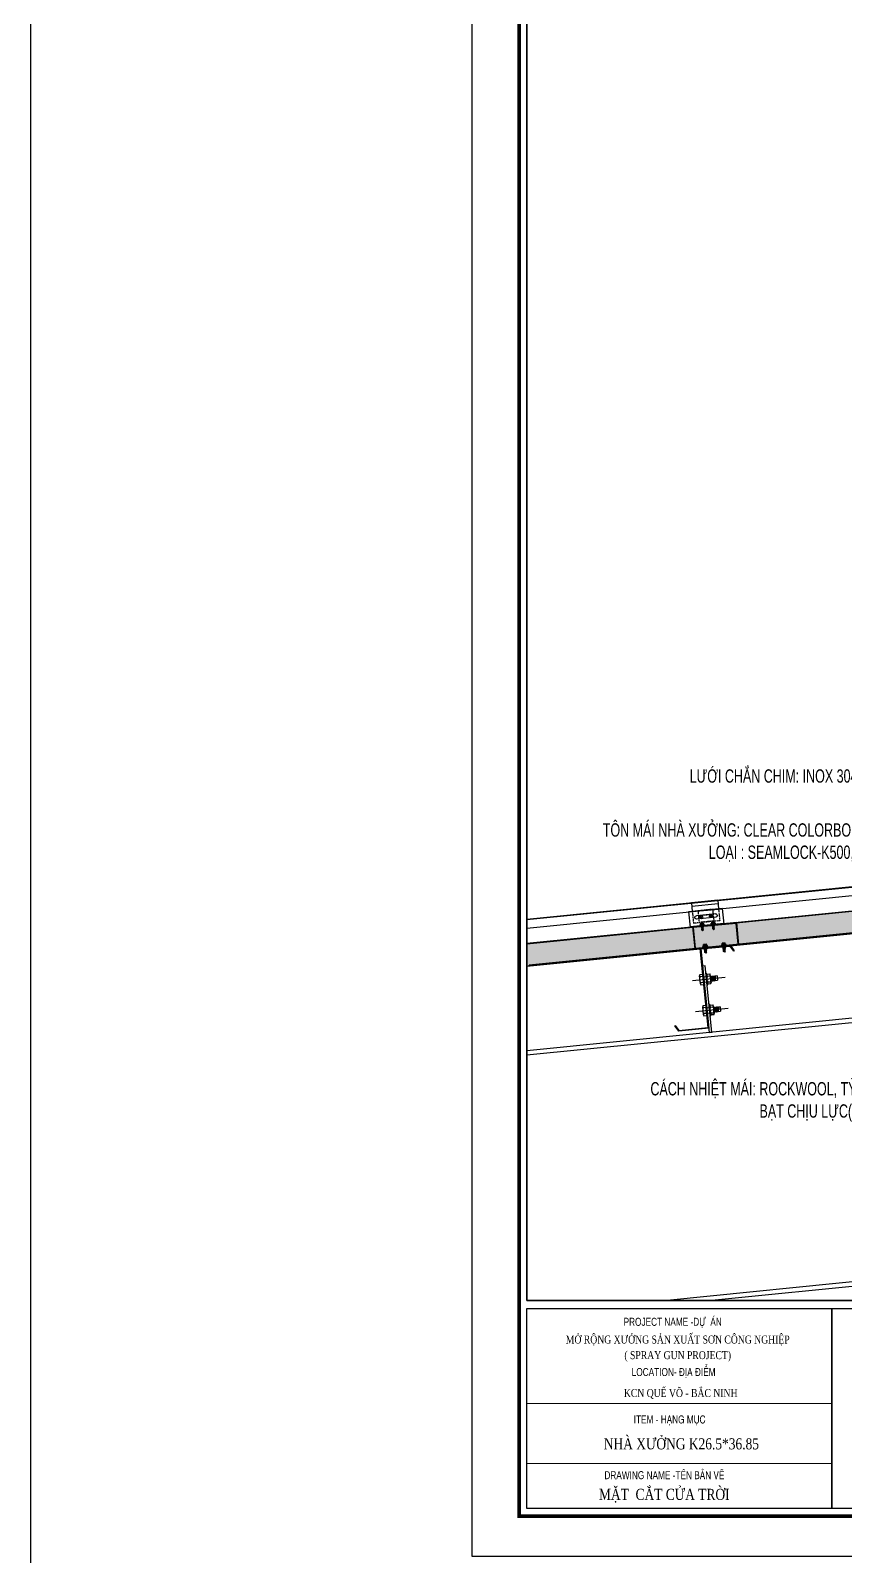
# Model space of a CAD drawing. Header units: inches. Extents: x 315041 to 662841, y -45540 to -35018.
# Drawn here: x 329510.2 to 329693.4, y -37110 to -36766.8 of the extents above; entities that cross this region are included whole.
import ezdxf
from ezdxf.enums import TextEntityAlignment as Align

# ---------------------------------------------------------------- set-up
doc = ezdxf.new("R2010")
doc.units = ezdxf.units.IN
doc.header["$MEASUREMENT"] = 0
doc.linetypes.add('HIDDEN2', pattern=[4.7625, 3.175, -1.5875])
for name, color, linetype in [('2', 2, 'Continuous'), ('2NET-VE', 8, 'Continuous'), ('3', 3, 'Continuous'), ('5', 5, 'Continuous'), ('7', 7, 'Continuous'), ('8', 8, 'Continuous'), ('BAO KHUNG', 31, 'Continuous'), ('DIM', 8, 'Continuous'), ('GIANG', 1, 'Continuous'), ('ROOFING', 4, 'Continuous'), ('STRUCTURE', 1, 'Continuous')]:
    doc.layers.add(name, color=color, linetype=linetype)
doc.layers.add('Cover text', color=7, linetype='Continuous', true_color=0x52370f)
doc.layers.add('S-Hatch', color=8, linetype='Continuous', lineweight=9)
doc.styles.add('ST1H', font='vnshxh.shx', dxfattribs={"width": 0.7})
doc.styles.add('ST3', font='times.ttf', dxfattribs={"width": 0.8})
doc.styles.get("Standard").update_dxf_attribs({"font": 'VHARIALN.TTF'})

# ---------------------------------------------------------------- blocks, each defined once
blk = doc.blocks.new('A$C75D82031')
at = {"layer": '2', "color": 157, "linetype": 'Continuous'}
blk.add_lwpolyline([(0, 420), (594, 420), (594, 0), (0, 0)], close=True, dxfattribs=at)
at = {"layer": '7', "color": 147, "linetype": 'Continuous'}
blk.add_lwpolyline([(12.33, 57.61), (581.67, 57.61), (581.67, 409.19), (12.33, 409.19)], close=True, dxfattribs=at)
at = {"layer": 'BAO KHUNG', "color": 167, "linetype": 'Continuous', "const_width": 0.871}
blk.add_lwpolyline([(10.59, 9.07), (583.41, 9.07), (583.41, 410.93), (10.59, 410.93)], close=True, dxfattribs=at)
at = {"layer": 'BAO KHUNG', "color": 7}
for points in [[(12.33, 55.81), (80.92, 55.81), (80.92, 10.81), (12.33, 10.81)], [(80.92, 55.81), (144.95, 55.81), (144.95, 10.81), (80.92, 10.81)]]:
    blk.add_lwpolyline(points, close=True, dxfattribs=at)
at = {"layer": 'S-Hatch'}
for p, q in [((12.33, 34.43), (80.92, 34.43)), ((80.92, 20.88), (12.33, 20.88))]:
    blk.add_line(p, q, dxfattribs=at)
at = {"layer": 'BAO KHUNG', "color": 7, "linetype": 'Continuous', "width": 0.9}
for s, p in [('PROJECT NAME -Dù  ÁN ', (45.37, 51.89)), ('LOCATION- §ÞA §IÓM', (45.32, 40.59))]:
    blk.add_text(s, height=1.8, dxfattribs=at).set_placement(p, align=Align.CENTER)
for s, p in [('ITEM - H¹NG MôC', (36.35, 29.93)), ('DRAWING NAME -T£N B¶N VÏ', (29.76, 17.39))]:
    blk.add_text(s, height=1.8, dxfattribs=at).set_placement(p)
at = {"layer": 'Cover text', "linetype": 'Continuous', "style": 'ST3', "width": 0.8}
for s, p in [('MỞ RỘNG XƯỞNG SẢN XUẤT SƠN CÔNG NGHIỆP', (46.25, 47.9)), ('( SPRAY GUN PROJECT)', (46.25, 44.39)), (' KCN QUẾ VÕ - BẮC NINH', (46.64, 35.87))]:
    blk.add_text(s, height=1.8, dxfattribs=at).set_placement(p, align=Align.CENTER)
blk = doc.blocks.new('*U235')
at = {"layer": '2NET-VE', "ltscale": 0.5}
for p, q in [((0, 8.3), (9.5, 8.3)), ((22.9, 7.4), (22.9, 7.4)), ((0, -8.3), (9.5, -8.3)), ((22.9, -7.4), (22.9, -7.4))]:
    blk.add_line(p, q, dxfattribs=at)
at = {"layer": '7', "linetype": 'Continuous'}
for p, q in [((21.9, 6.4), (23.1, 7.7)), ((22.3, -6.4), (23.8, 6.4)), ((23.1, 7.7), (23.8, 6.4)), ((23.8, 6.4), (25.1, 7.7)), ((24.3, -6.4), (25.8, 6.4)), ((25.1, 7.7), (25.8, 6.4)), ((25.8, 6.4), (27, 7.7)), ((26.2, -6.4), (27.7, 6.4)), ((27, 7.7), (27.7, 6.4)), ((27.7, 6.4), (28.9, 7.7)), ((28.1, -6.4), (29.6, 6.4)), ((28.9, 7.7), (29.6, 6.4)), ((29.6, 6.4), (30.9, 7.7)), ((30.1, -6.4), (31.6, 6.4)), ((30.1, -6.4), (31.6, 6.4)), ((30.9, 7.7), (31.6, 6.4)), ((31.6, 6.4), (32.8, 7.7)), ((32, -6.4), (33.5, 6.4)), ((32.8, 7.7), (33.5, 6.4)), ((33.5, 6.4), (34.7, 7.7)), ((33.9, -6.4), (35.4, 6.4)), ((33.9, -6.4), (35.4, 6.4)), ((33.9, -6.4), (35.4, 6.4)), ((34.7, 7.7), (35.4, 6.4)), ((35.4, 6.4), (36.7, 7.7)), ((35.9, -6.4), (37.4, 6.4)), ((36.7, 7.7), (37.4, 6.4)), ((41.9, 6.4), (37.4, 6.4)), ((41.9, 6.4), (41.9, -6.4)), ((22.1, -6.4), (21.7, -6.4)), ((22.3, -6.4), (21.9, -6.4)), ((22.3, -6.4), (23.1, -7.7)), ((23.1, -7.7), (24.3, -6.4)), ((24.3, -6.4), (25, -7.7)), ((25, -7.7), (26.2, -6.4)), ((26.2, -6.4), (26.9, -7.7)), ((26.9, -7.7), (28.1, -6.4)), ((28.1, -6.4), (28.9, -7.7)), ((28.9, -7.7), (30.1, -6.4)), ((30.1, -6.4), (30.8, -7.7)), ((30.8, -7.7), (32, -6.4)), ((32, -6.4), (32.7, -7.7)), ((32.7, -7.7), (33.9, -6.4)), ((33.9, -6.4), (34.7, -7.7)), ((34.7, -7.7), (35.9, -6.4)), ((35.9, -6.4), (41.9, -6.4))]:
    blk.add_line(p, q, dxfattribs=at)
at = {"layer": '8', "linetype": 'Continuous'}
for p, q in [((-10.2, 8.8), (-10.2, 11.9)), ((-10.2, -11.9), (-10.2, 11.9)), ((-0.9, 14.9), (-9.3, 14.9)), ((-1.4, 8.8), (-8.9, 8.8)), ((0, 8.8), (0, 11.9)), ((0, -11.9), (0, 11.9)), ((9.5, -17.6), (9.5, 17.6)), ((9.5, 17.6), (11.4, 17.6)), ((11.4, -17.6), (11.4, 17.6)), ((11.4, 8.8), (11.4, 11.9)), ((11.4, -11.9), (11.4, 11.9)), ((12.3, 14.9), (20.7, 14.9)), ((12.8, 8.8), (20.3, 8.8)), ((21.7, 8.8), (21.7, 11.9)), ((21.7, -11.9), (21.7, 11.9)), ((-10.2, -8.8), (-10.2, -11.9)), ((-9.3, -14.9), (-0.9, -14.9)), ((-1.4, -8.8), (-8.9, -8.8)), ((0, -8.8), (0, -11.9)), ((9.5, -17.6), (11.4, -17.6)), ((11.4, -8.8), (11.4, -11.9)), ((20.7, -14.9), (12.3, -14.9)), ((12.8, -8.8), (20.3, -8.8)), ((21.7, -8.8), (21.7, -11.9))]:
    blk.add_line(p, q, dxfattribs=at)
at = {"layer": '8', "ltscale": 10}
blk.add_line((-32.8, 0), (65.5, 0), dxfattribs=at)
at = {"layer": '8', "linetype": 'Continuous'}
for centre, radius, start, end in [((-4.7, 11.9), 5.58, 146.602, 180), ((-6.1, 11.9), 4.1, 180, 228.5476), ((-6.1, 5.7), 4.1, 131.4524, 180), ((-4.1, 11.9), 4.1, 311.4524, 0), ((-4.1, 5.7), 4.1, 0, 48.5476), ((-5.6, 11.9), 5.58, 0, 33.398), ((17, 11.9), 5.58, 146.602, 180), ((15.5, 11.9), 4.1, 180, 228.5476), ((15.5, 5.7), 4.1, 131.4524, 180), ((17.6, 11.9), 4.1, 311.4524, 0), ((17.6, 5.7), 4.1, 0, 48.5476), ((16.1, 11.9), 5.58, 0, 33.398), ((-6.1, -5.7), 4.1, 180, 228.5476), ((-6.1, -11.9), 4.1, 131.4524, 180), ((-4.7, -11.9), 5.58, 180, 213.398), ((-4.1, -5.7), 4.1, 311.4524, 0), ((-4.1, -11.9), 4.1, 0, 48.5476), ((-5.6, -11.9), 5.58, 326.602, 0), ((15.5, -5.7), 4.1, 180, 228.5476), ((15.5, -11.9), 4.1, 131.4524, 180), ((17, -11.9), 5.58, 180, 213.398), ((17.6, -5.7), 4.1, 311.4524, 0), ((17.6, -11.9), 4.1, 0, 48.5476), ((16.1, -11.9), 5.58, 326.602, 0)]:
    blk.add_arc(centre, radius, start, end, dxfattribs=at)
blk = doc.blocks.new('*U234')
at = {"layer": '2NET-VE', "ltscale": 0.5}
for p, q in [((0, 8.3), (9.5, 8.3)), ((22.9, 7.4), (22.9, 7.4)), ((0, -8.3), (9.5, -8.3)), ((22.9, -7.4), (22.9, -7.4))]:
    blk.add_line(p, q, dxfattribs=at)
at = {"layer": '7', "linetype": 'Continuous'}
for p, q in [((21.9, 6.4), (23.1, 7.7)), ((22.3, -6.4), (23.8, 6.4)), ((23.1, 7.7), (23.8, 6.4)), ((23.8, 6.4), (25.1, 7.7)), ((24.3, -6.4), (25.8, 6.4)), ((25.1, 7.7), (25.8, 6.4)), ((25.8, 6.4), (27, 7.7)), ((26.2, -6.4), (27.7, 6.4)), ((27, 7.7), (27.7, 6.4)), ((27.7, 6.4), (28.9, 7.7)), ((28.1, -6.4), (29.6, 6.4)), ((28.9, 7.7), (29.6, 6.4)), ((29.6, 6.4), (30.9, 7.7)), ((30.1, -6.4), (31.6, 6.4)), ((30.1, -6.4), (31.6, 6.4)), ((30.9, 7.7), (31.6, 6.4)), ((31.6, 6.4), (32.8, 7.7)), ((32, -6.4), (33.5, 6.4)), ((32.8, 7.7), (33.5, 6.4)), ((33.5, 6.4), (34.7, 7.7)), ((33.9, -6.4), (35.4, 6.4)), ((33.9, -6.4), (35.4, 6.4)), ((33.9, -6.4), (35.4, 6.4)), ((34.7, 7.7), (35.4, 6.4)), ((35.4, 6.4), (36.7, 7.7)), ((35.9, -6.4), (37.4, 6.4)), ((36.7, 7.7), (37.4, 6.4)), ((41.9, 6.4), (37.4, 6.4)), ((41.9, 6.4), (41.9, -6.4)), ((22.1, -6.4), (21.7, -6.4)), ((22.3, -6.4), (21.9, -6.4)), ((22.3, -6.4), (23.1, -7.7)), ((23.1, -7.7), (24.3, -6.4)), ((24.3, -6.4), (25, -7.7)), ((25, -7.7), (26.2, -6.4)), ((26.2, -6.4), (26.9, -7.7)), ((26.9, -7.7), (28.1, -6.4)), ((28.1, -6.4), (28.9, -7.7)), ((28.9, -7.7), (30.1, -6.4)), ((30.1, -6.4), (30.8, -7.7)), ((30.8, -7.7), (32, -6.4)), ((32, -6.4), (32.7, -7.7)), ((32.7, -7.7), (33.9, -6.4)), ((33.9, -6.4), (34.7, -7.7)), ((34.7, -7.7), (35.9, -6.4)), ((35.9, -6.4), (41.9, -6.4))]:
    blk.add_line(p, q, dxfattribs=at)
at = {"layer": '8', "linetype": 'Continuous'}
for p, q in [((-10.2, 8.8), (-10.2, 11.9)), ((-10.2, -11.9), (-10.2, 11.9)), ((-0.9, 14.9), (-9.3, 14.9)), ((-1.4, 8.8), (-8.9, 8.8)), ((0, 8.8), (0, 11.9)), ((0, -11.9), (0, 11.9)), ((9.5, -17.6), (9.5, 17.6)), ((9.5, 17.6), (11.4, 17.6)), ((11.4, -17.6), (11.4, 17.6)), ((11.4, 8.8), (11.4, 11.9)), ((11.4, -11.9), (11.4, 11.9)), ((12.3, 14.9), (20.7, 14.9)), ((12.8, 8.8), (20.3, 8.8)), ((21.7, 8.8), (21.7, 11.9)), ((21.7, -11.9), (21.7, 11.9)), ((-10.2, -8.8), (-10.2, -11.9)), ((-9.3, -14.9), (-0.9, -14.9)), ((-1.4, -8.8), (-8.9, -8.8)), ((0, -8.8), (0, -11.9)), ((9.5, -17.6), (11.4, -17.6)), ((11.4, -8.8), (11.4, -11.9)), ((20.7, -14.9), (12.3, -14.9)), ((12.8, -8.8), (20.3, -8.8)), ((21.7, -8.8), (21.7, -11.9))]:
    blk.add_line(p, q, dxfattribs=at)
at = {"layer": '8', "ltscale": 10}
blk.add_line((-32.8, 0), (65.5, 0), dxfattribs=at)
at = {"layer": '8', "linetype": 'Continuous'}
for centre, radius, start, end in [((-4.7, 11.9), 5.58, 146.602, 180), ((-6.1, 11.9), 4.1, 180, 228.5476), ((-6.1, 5.7), 4.1, 131.4524, 180), ((-4.1, 11.9), 4.1, 311.4524, 0), ((-4.1, 5.7), 4.1, 0, 48.5476), ((-5.6, 11.9), 5.58, 0, 33.398), ((17, 11.9), 5.58, 146.602, 180), ((15.5, 11.9), 4.1, 180, 228.5476), ((15.5, 5.7), 4.1, 131.4524, 180), ((17.6, 11.9), 4.1, 311.4524, 0), ((17.6, 5.7), 4.1, 0, 48.5476), ((16.1, 11.9), 5.58, 0, 33.398), ((-6.1, -5.7), 4.1, 180, 228.5476), ((-6.1, -11.9), 4.1, 131.4524, 180), ((-4.7, -11.9), 5.58, 180, 213.398), ((-4.1, -5.7), 4.1, 311.4524, 0), ((-4.1, -11.9), 4.1, 0, 48.5476), ((-5.6, -11.9), 5.58, 326.602, 0), ((15.5, -5.7), 4.1, 180, 228.5476), ((15.5, -11.9), 4.1, 131.4524, 180), ((17, -11.9), 5.58, 180, 213.398), ((17.6, -5.7), 4.1, 311.4524, 0), ((17.6, -11.9), 4.1, 0, 48.5476), ((16.1, -11.9), 5.58, 326.602, 0)]:
    blk.add_arc(centre, radius, start, end, dxfattribs=at)
blk = doc.blocks.new('XM150')
at = {"layer": '2', "ltscale": 0.015}
for p, q in [((68.9, 180), (0.9, 180)), ((0.9, 1.1), (0.9, 180)), ((2, 178.9), (2, 0)), ((2, 178.9), (68.3, 178.9)), ((75.4, 166.5), (68.3, 178.9)), ((68.9, 180), (76.4, 167)), ((76.4, 167), (75.4, 166.5)), ((-73.5, 13), (-72.5, 13.5)), ((-66, 0), (-73.5, 13)), ((-72.5, 13.5), (-65.4, 1.1)), ((2, 0), (-66, 0)), ((-65.4, 1.1), (0.9, 1.1))]:
    blk.add_line(p, q, dxfattribs=at)
at = {"layer": '5'}
blk.add_lwpolyline([(8, -10), (8, 140), (2, 140), (2, -10), (8, -10)], close=True, dxfattribs=at)
at = {"layer": 'GIANG', "xscale": 0.7499999999999999, "yscale": 0.7499999999999999, "zscale": 0.7499999999999999}
for name, p in [('*U235', (0.9, 110)), ('*U234', (0.9, 40))]:
    blk.add_blockref(name, p, dxfattribs=at)
blk = doc.blocks.new('*U237')
at = {"layer": '2', "xscale": 0.3333333333333334, "yscale": 0.3333333333333334, "zscale": 0.3333333333333334, "rotation": 5.710593137616317}
blk.add_blockref('XM150', (3.3, -28.1), dxfattribs=at)
blk = doc.blocks.new('Short_Self_drilling')
at = {"layer": 'STRUCTURE', "color": 1, "linetype": 'Continuous'}
for p, q in [((6.4, 1.7), (-6.4, 1.7)), ((5.1, 3.8), (-5.1, 3.8)), ((-2.6, 2.9), (-5.1, 2.9)), ((-3.4, 3.8), (-3.4, 6.8)), ((3, 7.2), (-3, 7.2)), ((2.6, 2.9), (-2.6, 2.9)), ((-2.1, 2.8), (-2.1, 2.9)), ((6.3, 0), (0, 0)), ((2.2, 2.8), (2.2, 2.9)), ((2.2, -0.5), (2.2, 0)), ((5.1, 2.9), (2.6, 2.9)), ((3.4, 3.8), (3.4, 6.8)), ((3, -1.2), (-2.7, -0.2)), ((3, -2.7), (-2.7, -1.8)), ((3, -4.2), (-2.7, -3.3)), ((3, -5.8), (-2.7, -4.8)), ((3, -7.3), (-2.7, -6.3)), ((-1.9, -8), (-2.7, -7.9)), ((-2.1, -1.4), (-2.1, -0.9)), ((-2.1, -2.9), (-2.1, -2.4)), ((-2.1, -4.4), (-2.1, -3.9)), ((-2.1, -6), (-2.1, -5.4)), ((-2.1, -7.5), (-2.1, -7)), ((-2.1, -12.3), (-2.1, -8.5)), ((3, -8.8), (-1.1, -8.1)), ((2.1, -12.3), (2.1, -9.1)), ((2.2, -2), (2.2, -1.5)), ((2.2, -3.6), (2.2, -3)), ((2.2, -5.1), (2.2, -4.6)), ((2.2, -6.6), (2.2, -6.1)), ((2.2, -8.1), (2.2, -7.6))]:
    blk.add_line(p, q, dxfattribs=at)
blk.add_lwpolyline([(6.4, 1.3), (6.4, 1.7), (2.1, 2.8), (-2.1, 2.8), (-6.4, 1.7), (-6.4, 1.3)], close=True, dxfattribs=at)
for points in [[(-6.4, 1.3, -0.088869), (-6.3, 0), (0, 0)], [(-0.1, 3.8), (-0.3, 6.2, 0.338878), (-3.1, 6.2), (-3.3, 3.8)], [(3.3, 3.8), (3.1, 6.2, 0.338878), (0.3, 6.2), (0.1, 3.8)], [(2.1, -12.3), (0.2, -14.2, -0.333596), (-0.2, -14.2), (-2.1, -12.3)], [(-0.1, -14), (-1, -12.2, -0.148657), (-1.4, -11.2), (-2, -7.7, -0.815006), (-1.2, -7.8, 0.150833), (-0.8, -8.7)], [(2.1, -12.3), (1.7, -11.7, 0.52242), (0.9, -11.7), (-0.2, -14.2)]]:
    blk.add_lwpolyline(points, format="xyb", dxfattribs=at)
for points in [[(3, -1.2), (2.2, -1.5), (-2.1, -0.8), (-2.7, -0.2), (-2.4, 0)], [(3, -2.7), (2.2, -3), (-2.1, -2.4), (-2.7, -1.8), (-2.1, -1.4), (2.2, -2), (3, -2.7)], [(3, -4.2), (2.2, -4.6), (-2.1, -3.9), (-2.7, -3.3), (-2.1, -2.9), (2.2, -3.6), (3, -4.2)], [(3, -5.8), (2.2, -6.1), (-2.1, -5.4), (-2.7, -4.8), (-2.1, -4.4), (2.2, -5.1), (3, -5.8)], [(3, -7.3), (2.2, -7.6), (-2.1, -7), (-2.7, -6.3), (-2.1, -6), (2.2, -6.6), (3, -7.3)], [(-1.8, -8.5), (-2.1, -8.5), (-2.7, -7.9), (-2.1, -7.5), (-1.8, -7.5)], [(-1.3, -7.6), (2.2, -8.1), (3, -8.8)], [(-1.2, 0), (2.2, -0.5), (3, -1.2)], [(3, -8.8), (2.2, -9.1), (-0.8, -8.7)]]:
    blk.add_lwpolyline(points, dxfattribs=at)
for centre, radius, start, end in [((-5, 3.3), 0.455, 109.7949, 250.2674), ((-3, 6.8), 0.429, 90.0311, 180.0311), ((3, 6.8), 0.429, 0.0311, 90.0311), ((5.1, 3.3), 0.435, 279.7276, 80.3347), ((10, 0.2), 3.74, 162.2963, 182.6103)]:
    blk.add_arc(centre, radius, start, end, dxfattribs=at)
blk = doc.blocks.new('gối đỡ 2')
at = {"color": 1, "true_color": 0xfa051e}
for points in [[(328665.5, -35537), (328698.8, -35537), (328698.8, -35520.4), (328665.5, -35520.4)], [(328666, -35536.5), (328698.3, -35536.5), (328698.3, -35520.9), (328666, -35520.9)]]:
    blk.add_lwpolyline(points, close=True, dxfattribs=at)
at = {"color": 1, "xscale": 0.3150483438356407, "yscale": 0.3150483454810455, "zscale": 0.3150483446712019, "rotation": 359.9688728259106}
for p in [(328673.5, -35536.5), (328687.5, -35537)]:
    blk.add_blockref('Short_Self_drilling', p, dxfattribs=at)
blk = doc.blocks.new('AUDIT_I_200512002610-1')
at = {"color": 1, "xscale": 0.96000000076829, "yscale": 0.9600000007631024, "zscale": 0.96000000076829, "rotation": 359.9688729454758}
for p in [(28.2, 12.6), (57.5, 12.6)]:
    blk.add_blockref('Short_Self_drilling', p, dxfattribs=at)
blk = doc.blocks.new('A$C6DF15AF1')
at = {"color": 8}
for p, q in [((2.1, 56.5), (0, 15.1)), ((2, 55), (91.9, 50.5)), ((2.1, 56.5), (92, 52)), ((13.2, 79), (12.1, 56)), ((12.7, 69), (82.6, 65.5)), ((13.2, 79), (83.1, 75.5)), ((20.9, 43.1), (71.9, 40.5)), ((33.2, 32.9), (33.7, 43)), ((59.1, 31.7), (59.6, 41.7)), ((83.1, 75.5), (82, 52.5)), ((92, 52), (89.9, 10.6)), ((0, 15.1), (89.9, 10.6)), ((0.1, 16.6), (90, 12.1)), ((20.5, 34.1), (71.4, 31.5)), ((38.5, 37.7), (28.4, 38.2)), ((64.4, 36.4), (54.3, 36.9))]:
    blk.add_line(p, q, dxfattribs=at)
at = {"color": 8, "linetype": 'HIDDEN2'}
for p, q in [((12.1, 56), (10.5, 24.1)), ((25.5, 25.3), (27, 55.3)), ((26.4, 42.8), (27, 55.3)), ((66.4, 40.8), (26.4, 42.8)), ((27, 55.3), (67, 53.3)), ((27, 55.3), (67, 53.3)), ((67, 53.3), (65.5, 23.3)), ((67, 53.3), (66.4, 40.8)), ((82, 52.5), (80.4, 20.6)), ((10.5, 24.1), (80.4, 20.6)), ((65.5, 23.3), (25.5, 25.3))]:
    blk.add_line(p, q, dxfattribs=at)
at = {"color": 8}
for centre, major_axis, start_param, end_param in [((20.7, 38.6), (3.18, 3.18), 0.735405, 3.876998), ((33.4, 37.9), (2.83, 2.83), 5.447794310103061, 11.73097961728265), ((59.4, 36.7), (2.83, 2.83), 5.447794310103061, 11.73097961728265), ((71.6, 36), (3.18, 3.18), 3.876998, 7.018591)]:
    blk.add_ellipse(centre, major_axis=major_axis, ratio=1, start_param=start_param, end_param=end_param, dxfattribs=at)
at = {"color": 9, "rotation": 357.1356216438959}
blk.add_blockref('AUDIT_I_200512002610-1', (-0.6, 4), dxfattribs=at)

msp = doc.modelspace()

# ---------------------------------------------------------------- hatches: boundary and pattern name
at = {"true_color": 0xf25d0d}
h = msp.add_hatch(dxfattribs=at)
h.set_pattern_fill('FLEX,_O', color=20, scale=3)
h.set_pattern_definition([(7e-15, (232927.959, -25770.61784), (0, 0.75), [0.75, -0.75]), (45, (232928.709, -25770.61784), (4e-17, 0.7499999987), [0.1875, -0.685660173, 0.1875, -1.060660173])])
h.paths.add_polyline_path([(329803.7824, -36958.9872), (329803.0931, -36954.0306), (329621.7734, -36972.1786), (329621.7734, -36977.2298)])
at = {"true_color": 0xf2ee0d}
h = msp.add_hatch(dxfattribs=at)
h.set_pattern_fill('ANSI37,_O', color=2, scale=1.2, angle=-5.709972)
h.set_pattern_definition([(50.70997249, (231877.87326, -35853.0379), (-0.11609256595, 0.0949869261), []), (140.70997249, (231877.87326, -35853.0379), (-0.0949869261, -0.11609256595), [])])
h.paths.add_polyline_path([(329803.7819, -36958.9844), (329803.7819, -36958.8909), (329622.2629, -36977.0358), (329622.2629, -36977.1363)])

# ---------------------------------------------------------------- linework, layer by layer
at = {"color": 8}
msp.add_lwpolyline([(329621.7734, -36700.8371), (330191.1113, -36700.8371), (330191.1113, -37052.4169), (329621.7734, -37052.4169)], close=True, dxfattribs=at)
at = {"color": 20, "true_color": 0xf25d0d}
msp.add_lwpolyline([(329803.7824, -36958.9872), (329803.0931, -36954.0306), (329621.7734, -36972.1786), (329621.7734, -36977.2298), (329803.7824, -36958.9872)], dxfattribs=at)
at = {"color": 2, "true_color": 0xf2ee0d}
msp.add_lwpolyline([(329803.7819, -36958.9844), (329803.7819, -36958.8909), (329622.2629, -36977.0358), (329622.2629, -36977.1363), (329803.7819, -36958.9844)], dxfattribs=at)
at = {"layer": '2'}
for p, q in [((329904.4423, -36968.0065), (329621.7734, -36996.2734)), ((329904.5418, -36969.0015), (329621.7734, -36997.2783)), ((329904.3428, -37027.3107), (329653.2802, -37052.4169)), ((329904.4423, -37028.3057), (329663.3301, -37052.4169))]:
    msp.add_line(p, q, dxfattribs=at)
at = {"layer": 'ROOFING'}
for p, q in [((329621.7734, -36966.6512), (329814.0531, -36947.4232)), ((329621.7734, -36966.7517), (329814.067, -36947.5223)), ((329621.7734, -36968.6611), (329814.3307, -36949.4054)), ((329621.7734, -36972.0781), (329812.0103, -36953.0544)), ((329621.7734, -36972.1786), (329811.934, -36953.1625))]:
    msp.add_line(p, q, dxfattribs=at)

# ---------------------------------------------------------------- block references
at = {"color": 1}
msp.add_blockref('A$C75D82031', (329609.4423, -37110.027), dxfattribs=at)
at = {"color": 8}
for name, p, xscale, yscale, zscale, rotation in [('A$C6DF15AF1', (329666.1106, -36969.0292, 0), -0.08461538505054, 0.08461538453411777, 0.08461538461538463, 2.66318866831667), ('gối đỡ 2', (230491.4208, -35859.4209), 0.2999999999599903, 0.2999999999992724, 0.3, 5.527567027012139)]:
    msp.add_blockref(name, p, dxfattribs=dict(at, xscale=xscale, yscale=yscale, zscale=zscale, rotation=rotation))
at = {"layer": 'DIM', "color": 0, "linetype": 'ByBlock', "lineweight": -2, "transparency": 16777216, "xscale": 0.2999999999883585, "yscale": 0.2999999999992724, "zscale": 0.3}
msp.add_blockref('*U237', (329661.4841, -36982.7549), dxfattribs=at)

# ---------------------------------------------------------------- texts
at = {"color": 3, "linetype": 'Continuous', "style": 'ST3', "width": 0.8}
for s, p in [('NHÀ XƯỞNG K26.5*36.85', (329639.0634, -37085.9357)), ('MẶT  CẮT CỬA TRỜI', (329637.9864, -37097.3044))]:
    msp.add_text(s, height=2.5, dxfattribs=at).set_placement(p)

# ---------------------------------------------------------------- next in the draw order: texts
at = {"color": 20, "true_color": 0xf25d0d, "insert": (329738.488, -37010.1474), "char_height": 3, "attachment_point": 6, "style": 'ST1H', "bg_fill": 2}
msp.add_mtext('\\A1;C¸CH NHIÖT M¸I: ROCKWOOL, tû träng: 40 kg/m3, dµy: 50 mm\\PB¹T CHÞU LùC( MµNG NH¤M+SîI DÖT HDPE) +\\PL¦íI INOX 304, SîI=1.0 MM', dxfattribs=at)
at = {"layer": '3', "insert": (329715.115, -36949.4338), "char_height": 3, "attachment_point": 6, "style": 'ST1H', "bg_fill": 2}
msp.add_mtext('\\A1;t«n m¸i nhµ x\xadëng: CLEAR COLORBOND, mµu: .........\\PLo¹i : SEAMLOCK-K500, dµy: 0.45 mm.', dxfattribs=at)

# ---------------------------------------------------------------- next in the draw order: texts
at = {"color": 60, "true_color": 0xcbec13, "insert": (329725.879, -36937.2908), "char_height": 3, "attachment_point": 6, "style": 'ST1H', "bg_fill": 2}
msp.add_mtext('\\A1;L¦íI CH¾N CHIM: INOX 304, M¾T L¦íI: 12*12 MM\\PSîI L¦íI DµY: 0.7 MM', dxfattribs=at)

# ---------------------------------------------------------------- next in the draw order: linework, layer by layer
at = {"color": 8}
msp.add_lwpolyline([(335697.3238, -35017.8068), (329510.1822, -35017.8068), (329510.1822, -38896.4843), (335697.3238, -38896.4843)], close=True, dxfattribs=at)

doc.saveas('drawing.dxf')
